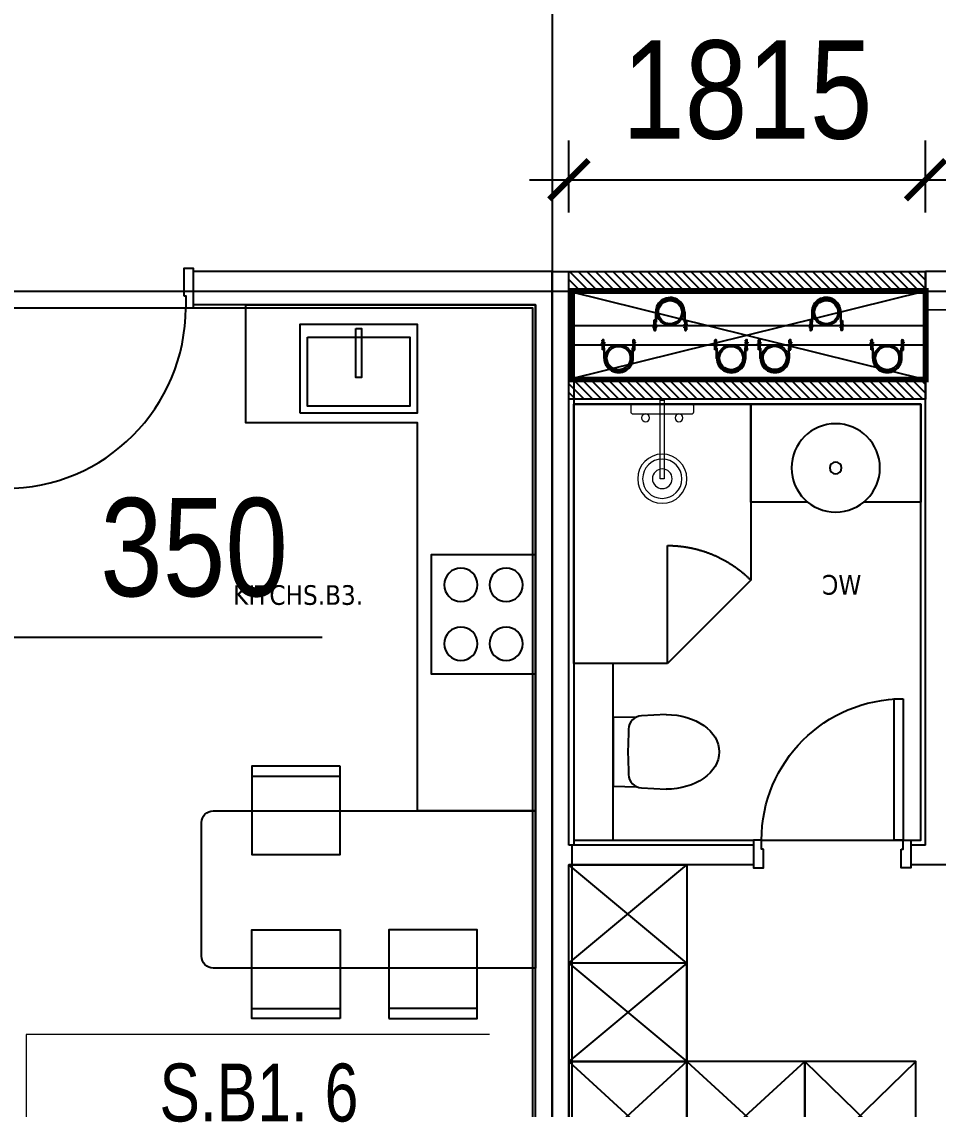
# Model space of a CAD drawing. Header units: millimetres. Extents: x -361699137 to 361252145, y -356478932 to 356523199.
# Drawn here: x -36623 to -31959, y 11407 to 16941 of the extents above; entities that cross this region are included whole.
import ezdxf
from ezdxf.enums import TextEntityAlignment as Align
from ezdxf.xclip import XClip

# ---------------------------------------------------------------- set-up
doc = ezdxf.new("R2010")
doc.units = ezdxf.units.MM
doc.header["$LTSCALE"] = 100
doc.header["$MEASUREMENT"] = 0
doc.header["$XCLIPFRAME"] = 0
doc.set_wipeout_variables(frame=1)
doc.linetypes.add('ACAD_ISO03W100', pattern=[30, 12, -18])
for name, color, linetype in [('1-CAPLANH', 4, 'Continuous'), ('1-Chu thich', 4, 'Continuous'), ('1VinaPVC-Text', 9, 'Continuous'), ('A-_FURN----_E-_N', 251, 'Continuous'), ('A-_SANIEQPT_E-_N', 251, 'Continuous'), ('A-ANNO-ROOM', 50, 'Continuous'), ('IDEA - dim', 251, 'Continuous'), ('KC', 5, 'Continuous'), ('KT-Net manh', 139, 'Continuous'), ('KT-Tuong', 1, 'Continuous'), ('NDT Cap nuoc', 4, 'Continuous')]:
    doc.layers.add(name, color=color, linetype=linetype)
for name, color, linetype, lineweight in [('A-NoiThat', 39, 'Continuous', 13), ('KT-Chuviet', 255, 'Continuous', 15), ('KT-Net thay', 7, 'Continuous', 15), ('KT-Net truc', 18, 'Continuous', 15)]:
    doc.layers.add(name, color=color, linetype=linetype, lineweight=lineweight)
doc.layers.add('dien tich thong thuy', color=3, linetype='Continuous', plot=False)
doc.styles.add('220126_HDN_HBA typical plan$0$211210_HDN_HBA_TYPICAL PLAN CORE OPT 1$0$HBA-Text', font='GOTHIC.TTF')
doc.styles.add('Arial Narrow', font='ARIALN.TTF')
doc.styles.add('font unicode ccu', font='arial.ttf')
doc.styles.add('ROMANS', font='ROMANS.SHX')
doc.styles.add('Tahoma', font='tahoma.ttf')
doc.dimstyles.new('ccu12-200', dxfattribs={"dimscale": 200, "dimtxt": 2.5, "dimasz": 1, "dimexe": 1, "dimexo": 2, "dimgap": 1, "dimtad": 1, "dimdec": 0, "dimdsep": 46, "dimtxsty": 'Arial Narrow', "dimblk": 'ARCHTICK', "dimcen": -1, "dimdle": 1, "dimclrd": 256, "dimclre": 256, "dimclrt": 3, "dimadec": 0, "dimazin": 2, "dimtfac": 0.1, "dimtdec": 0, "dimtmove": 0, "dimatfit": 1, "dimldrblk": 'ARCHTICK', "dimfxl": 1, "dimtvp": 0.8333333333333334, "dimtolj": 1, "dimtzin": 12, "dimarcsym": 0})

# ---------------------------------------------------------------- blocks, each defined once
blk = doc.blocks.new('*U204')
at = {"ltscale": 5}
blk.add_lwpolyline([(305, -530), (305, -1.13686837721616e-13), (-305, 0), (-305, -530)], close=True, dxfattribs=at)
for centre in [(-150, -150), (150, -150.0000000000001), (-150, -380), (150, -380)]:
    blk.add_circle(centre, 85, dxfattribs=at)
blk = doc.blocks.new('*U205')
at = {"ltscale": 5}
for points in [[(-300, -450), (300, -450), (300, 0), (-300, 0)], [(-15, -20), (15, -20), (15, -270), (-15, -270)], [(-261, -65), (261, -65), (261, -415), (-261, -415)]]:
    blk.add_lwpolyline(points, close=True, dxfattribs=at)
blk = doc.blocks.new('1pn')
at = {"layer": 'IDEA - dim'}
blk.add_line((9975.000000003725, 7930), (9975.000000003725, 8100), dxfattribs=at)
for points in [[(9924.99999999255, 7975.000000000058), (9934.99999999255, 7975.000000000058), (9934.99999999255, 7915.000000000058), (9974.99999999255, 7915.000000000058), (9974.99999999255, 8115.000000000058), (9924.99999999255, 8115.000000000058)], [(10240.00000000186, 7930), (11715, 7930), (11715, 5354.999999999942), (11115, 5354.999999999942), (11115, 7330), (10240.00000000186, 7329.999999999942)], [(10721.6291073747, 5581.983968055807), (10271.6291073747, 5581.983968055807), (10271.6291073747, 5131.983968055807), (10721.6291073747, 5131.983968055807)], [(10721.6291073747, 5581.983968055807), (10271.6291073747, 5581.983968055807), (10271.6291073747, 5531.983968055807), (10721.6291073747, 5531.983968055807)], [(10721.6291073747, 4298.634093876113), (10271.6291073747, 4298.634093876113), (10271.6291073747, 4748.634093876113), (10721.6291073747, 4748.634093876113)], [(10968.37083773874, 4298.634093876113), (11418.37083773874, 4298.634093876113), (11418.37083773874, 4748.634093876113), (10968.37083773874, 4748.634093876113)], [(10721.6291073747, 4298.634093876113), (10271.6291073747, 4298.634093876113), (10271.6291073747, 4348.634093876113), (10721.6291073747, 4348.634093876113)], [(10968.37083773874, 4298.634093876113), (11418.37083773874, 4298.634093876113), (11418.37083773874, 4348.634093876113), (10968.37083773874, 4348.634093876113)]]:
    blk.add_lwpolyline(points, close=True, dxfattribs=at)
blk.add_lwpolyline([(11715, 4554.999999999942), (10075.00000000373, 4555, -0.414213562373095), (10015.00000000373, 4615), (10015.00000000373, 5295, -0.414213562373095), (10075.00000000373, 5355), (11715, 5354.999999999942)], format="xyb", close=True, dxfattribs=at)
blk.add_arc((9014.99999999255, 7914.999999999651), 920, 270, 0, dxfattribs=at)
at = {"layer": 'KT-Tuong'}
for points in [[(11800, 3000), (11800, 8099.999999999993), (9975.000000003725, 8100.000000000058)], [(11715, 3000), (11715, 7930), (9975.000000005588, 7930)]]:
    blk.add_lwpolyline(points, dxfattribs=at)
at = {"layer": 'IDEA - dim'}
blk.add_blockref('*U205', (10815, 7829.999999999942), dxfattribs=at)
at = {"layer": 'IDEA - dim', "extrusion": (0, 0, -1), "zscale": -1, "rotation": 270}
blk.add_blockref('*U204', (-11185, 6354.999999999942), dxfattribs=at)
at = {"layer": '1VinaPVC-Text', "style": 'Tahoma'}
blk.add_text('KITCHS.B3.', height=100, dxfattribs=at).set_placement((10176.44439300708, 6403.25719513424))
blk = doc.blocks.new('ong thoat xi')
at = {"layer": '1-Chu thich', "color": 40, "linetype": 'ByBlock'}
for p, q in [((-75.38012683280976, 61.71243314491585), (-75.38012683356645, 65.30088436778169)), ((-65.74530692066764, 60.15858772792853), (-73.82631818420485, 60.15858772746287)), ((-65.78777581622126, 66.90270846546628), (-73.82628140639281, 66.90270846383646)), ((-65.83680565783288, 67.38554804772139), (-65.83680565730901, 59.50194067240228)), ((-65.47424172598403, 68.65452180604916), (-61.84860241872957, 68.65452180698048)), ((-65.47424172679892, 66.11657429032493), (-61.90376675099832, 66.11657429125624)), ((-65.47424172534375, 60.77091442968231), (-61.90376675169683, 60.77091443061362)), ((-65.47424172563478, 58.23296691395808), (-61.84860241774003, 58.23296691500582)), ((-60.67026964394608, 70.09262039628811), (-61.48603848775383, 70.09262039628811)), ((-60.67026964394608, 70.09262039628811), (-61.48603848775383, 70.09262039628811)), ((-61.48603848775383, 70.09262039628811), (-61.48603848711354, 56.79486832523253)), ((-60.67026964260732, 56.79486832569818), (-61.48603848711354, 56.79486832523253)), ((-60.67026964394608, 70.09262039628811), (-60.67026964260732, 56.79486832569818)), ((-54.93791736802086, 70.09262039489111), (-54.12214852363104, 70.09262039407622)), ((-54.93791736802086, 70.09262039489111), (-54.93791736679849, 56.79486832371913)), ((-54.93791736802086, 70.09262039489111), (-54.12214852363104, 70.09262039407622)), ((-54.93791736679849, 56.79486832371913), (-54.12214852229226, 56.79486832313705)), ((-54.12214852363104, 70.09262039407622), (-54.12214852229226, 56.79486832313705)), ((-50.13394528458593, 68.65452180535067), (-53.75958459306275, 68.65452180523425)), ((-50.13394528423669, 58.232966913376), (-53.75958459178218, 58.23296691302676)), ((-50.13394528452773, 66.11657428939361), (-53.70442025974624, 66.11657428939361)), ((-50.13394528400386, 60.77091442898382), (-53.70442025887314, 60.77091442805249)), ((-49.77138135395943, 67.38554804725571), (-49.7713813536684, 59.50194067088886)), ((-32.65563905594172, 66.87869586132001), (-49.77138135436689, 66.87869586690795)), ((-29.11534677405143, 60.00879285379778), (-49.77138135419228, 60.00879285181873)), ((1.717475750250741, 60.0087928546127), (-41.21941808814881, 60.00879285309929)), ((-41.2194180888473, 57.94782194821164), (-41.21941808908014, 60.00879285333212)), ((-41.2194180888473, 57.94782194821164), (-41.21941808908014, 60.00879285333212)), ((-41.2194180888473, 57.94782194902655), (-41.21941808908014, 60.00879285333212)), ((1.717475749552249, 57.94782195100561), (-41.2194180888473, 57.94782194821164)), ((-32.65563905570889, 60.00879284727853), (-32.65563905594172, 66.87869586132001)), ((-75.38012683350826, -61.91815018712077), (-75.38012683286797, -65.50660140905529)), ((-65.74530691356631, -60.36430476850364), (-73.82631818496156, -60.36430476931854)), ((-65.78777580836322, -67.10842550569214), (-73.82628140581073, -67.10842550569214)), ((-65.8368056496256, -67.59126508864574), (-65.8368056496256, -59.70765771332662)), ((-65.47424171830062, -58.43868395511527), (-61.84860241104615, -58.43868395488243)), ((-65.47424171917375, -60.976631470141), (-61.90376674348954, -60.97663146990817)), ((-65.47424171771853, -66.32229133090004), (-61.90376674267463, -66.3222913305508)), ((-65.47424171795136, -68.86023884720636), (-61.84860241011484, -68.8602388468571)), ((-60.67026963614626, -57.00058536557481), (-61.4860384806525, -57.00058536487631)), ((-61.48603847948834, -70.29833743674679), (-61.4860384806525, -57.00058536487631)), ((-60.6702696349239, -70.29833743651398), (-61.48603847948834, -70.29833743674679)), ((-60.6702696349239, -70.29833743651398), (-61.48603847948834, -70.29833743674679)), ((-60.6702696349239, -70.29833743651398), (-60.67026963614626, -57.00058536557481)), ((-54.9379173591733, -70.29833743837662), (-54.93791736033746, -57.00058536720462)), ((-54.93791736033746, -57.00058536720462), (-54.12214851600584, -57.00058536685538)), ((-54.9379173591733, -70.29833743837662), (-54.12214851466706, -70.29833743802736)), ((-54.9379173591733, -70.29833743837662), (-54.12214851466706, -70.29833743802736)), ((-54.12214851466706, -70.29833743802736), (-54.12214851600584, -57.00058536685538)), ((-50.1339452767861, -58.43868395651225), (-53.75958458462264, -58.43868395674508)), ((-50.13394527568016, -68.86023884848692), (-53.7595845842734, -68.86023884871975)), ((-50.13394527626225, -60.97663147223648), (-53.70442025212105, -60.97663147223648)), ((-50.13394527632044, -66.32229133218061), (-53.70442025124794, -66.32229133334475)), ((-49.77138134575215, -67.59126509027557), (-49.77138134627604, -59.70765771460719)), ((-30.91456355975243, -60.21450989425648), (-49.77138134581037, -60.21450989565346)), ((-34.45485584205016, -67.08441291505005), (-49.77138134563574, -67.08441290992776)), ((1.717475756304338, -58.15353898785543), (-41.21941808151314, -58.15353899006732)), ((-41.21941808151314, -58.15353899006732), (-41.21941808069823, -60.2145098951878)), ((-41.21941808151314, -58.15353899088222), (-41.21941808069823, -60.2145098951878)), ((1.717475756944622, -60.21450989204459), (-41.21941808069823, -60.2145098951878)), ((-34.45485584222479, -60.21450990100857), (-34.45485584205016, -67.08441291505005))]:
    blk.add_line(p, q, dxfattribs=at)
for centre, major_axis, ratio, start_param, end_param in [((-73.7847118762438, 65.30782007810194), (1.128139395118837, 1.128139395118833), 0.999999999981247, 0.8114564950257566, 2.36054173982049), ((-73.82628141500754, 61.71243314514867), (1.098734631828849, 1.098734631828845), 0.9999999999706548, 2.356194490402434, 3.926990816608578), ((-63.43481961626094, 67.38554804818703), (1.698460618368481, -1.698460618368488), 0.9999999999880228, 3.370391498457508, 4.483590135757281), ((-55.80344074894674, 63.44374436128418), (7.094660364457459, -7.094660364457486), 0.9999999999999998, 3.657340742990352, 4.196640890984128), ((-63.43481961567886, 59.50194067310075), (1.698460618368481, -1.698460618368488), 0.9999999999880228, 3.370391498457508, 4.483590135757281), ((-63.88802452944218, 67.38554804772139), (1.698460618352194, -1.698460618352201), 0.9999999999880228, 0.2287988448677159, 1.341997482167488), ((-63.88802452938398, 67.38554804900195), (1.698460618368481, -1.698460618368488), 0.9999999999880228, 0.2287988448677159, 1.341997482167488), ((-71.51940339541761, 63.44374436023645), (7.094660364541318, -7.094660364541345), 0.9999999999939811, 0.5157480894039148, 1.055048237384961), ((-71.51940339541761, 63.44374436023645), (7.094660364541318, -7.094660364541345), 0.9999999999939811, 0.5157480894039148, 1.055048237384961), ((-63.88802452897654, 59.50194067275152), (1.698460618368481, -1.698460618368488), 0.9999999999880228, 0.2287988448677159, 1.341997482167488), ((-63.88802452897654, 59.50194067275152), (1.698460618368481, -1.698460618368488), 0.9999999999880228, 0.2287988448677159, 1.341997482167488), ((-51.72016248240834, 67.38554804679006), (1.698460618302127, 1.698460618302121), 0.9999999999834358, 1.799595171691055, 2.912793808962478), ((-51.72016248182626, 67.38554804748854), (1.698460618368481, -1.698460618368488), 0.9999999999880228, 3.370391498457508, 4.483590135757281), ((-44.08878361462848, 63.4437443598872), (7.094660364416927, 7.094660364416901), 0.9999999999939808, 2.08654441620483, 2.625844564185877), ((-44.08878361462848, 63.4437443598872), (7.094660364416927, 7.094660364416901), 0.9999999999939808, 2.08654441620483, 2.625844564185877), ((-51.72016248124418, 59.50194067077246), (1.698460618302127, 1.698460618302121), 0.9999999999834358, 1.799595171691055, 2.912793808962478), ((-51.72016248124418, 59.50194067077246), (1.698460618302127, 1.698460618302121), 0.9999999999834358, 1.799595171691055, 2.912793808962478), ((-52.17336739588063, 67.38554804620799), (1.698460618368481, -1.698460618368488), 0.9999999999880228, 0.2287988448677159, 1.341997482167488), ((-59.80474626185605, 63.44374435942154), (7.094660364541345, 7.094660364541318), 0.9999999999939808, -1.055048237384963, -0.5157480894039148), ((-52.17336739529855, 59.50194067123812), (1.698460618317141, 1.698460618317135), 0.9999999999834357, -1.341997481892333, -0.2287988446337132), ((-6.984919e-10, -0.1028585183667019), (34.07629290540685, -34.07629290540699), 0.9999999999996163, 0.7853981633976402, 7.068583470577226), ((0.3434951510280371, -0.1028585180174559), (42.50535631470555, -42.50535631470572), 0.9999999999987998, 5.497787143388879, 8.639379796978673), ((0.3434951510280371, -0.1028585180174559), (41.04802981248233, -41.0480298124825), 0.9999999999998442, 5.497787143388998, 8.639379796978794), ((-73.78471187618561, -65.51353711914271), (1.128139395128906, 1.1281393951289), 0.9999999999608769, 2.351847240170423, 3.900932485497246), ((-73.82628141593888, -61.91815018700434), (1.09873463182571, 1.098734631825706), 0.9999999999763682, 0.7853981630159299, 2.35619449040529), ((-63.43481960770441, -59.70765771297738), (1.698460618352194, -1.698460618352201), 0.9999999999880228, 3.370391498457508, 4.483590135757281), ((-55.80344074190361, -63.64946139999665), (7.094660364401588, 7.094660364401562), 0.9999999999939808, 2.086544416204056, 2.625844564186651), ((-63.43481960805366, -67.59126508876216), (1.698460618302127, 1.698460618302121), 0.9999999999834358, 1.799595171691055, 2.912793808962478), ((-63.88802452175879, -59.70765771332662), (1.698460618352193, -1.698460618352199), 0.9999999999880232, 0.2287988448677158, 1.341997482167488), ((-63.88802452175879, -59.70765771332662), (1.698460618352193, -1.698460618352199), 0.9999999999880232, 0.2287988448677158, 1.341997482167488), ((-71.51940338715212, -63.64946140092798), (7.094660364401557, -7.094660364401586), 0.9999999999939808, 0.5157480894031421, 1.055048237385733), ((-71.51940338715212, -63.64946140092798), (7.094660364401557, -7.094660364401586), 0.9999999999939808, 0.5157480894031421, 1.055048237385733), ((-63.8880245211767, -67.59126508911139), (1.698460618368481, -1.698460618368488), 0.9999999999880228, 0.2287988448677159, 1.341997482167488), ((-63.8880245211767, -67.59126508911139), (1.698460618368481, -1.698460618368488), 0.9999999999880228, 0.2287988448677159, 1.341997482167488), ((-51.72016247350256, -59.70765771460719), (1.698460618368481, -1.698460618368488), 0.9999999999880228, 3.370391498457508, 4.483590135757281), ((-51.72016247350256, -59.70765771460719), (1.698460618368481, -1.698460618368488), 0.9999999999880228, 3.370391498457508, 4.483590135757281), ((-44.08878360758536, -63.64946140220854), (7.094660364416927, 7.094660364416901), 0.9999999999939808, 2.08654441620483, 2.625844564185877), ((-44.08878360758536, -63.64946140220854), (7.094660364416927, 7.094660364416901), 0.9999999999939808, 2.08654441620483, 2.625844564185877), ((-51.72016247297871, -67.59126509097405), (1.698460618333429, 1.698460618333422), 0.9999999999834358, 1.799595171697458, 2.912793808956078), ((-51.72016247297871, -67.59126509097405), (1.698460618333429, 1.698460618333422), 0.9999999999834358, 1.799595171697458, 2.912793808956078), ((-52.17336738767335, -59.70765771437436), (1.698460618352194, -1.698460618352201), 0.9999999999880228, 0.2287988448677159, 1.341997482167488), ((-59.80474625423084, -63.64946140313986), (7.094660364597215, -7.094660364597241), 1, 0.5157480894013327, 1.055048237393564), ((-52.17336738767335, -67.59126509027557), (1.69846061833718, -1.698460618337187), 0.9999999999880228, 0.2287988448613146, 1.341997482173889)]:
    blk.add_ellipse(centre, major_axis=major_axis, ratio=ratio, start_param=start_param, end_param=end_param, dxfattribs=at)
at = {"layer": '1-Chu thich', "color": 40, "lineweight": -3}
blk.add_ellipse((0, 0), major_axis=(38.86204005918639, -38.86204005918654), ratio=0.9999999999984992, start_param=0.7853981633981985, end_param=7.068583470577785, dxfattribs=at)
blk = doc.blocks.new('1800x450')
at = {"layer": '1-CAPLANH', "const_width": 30}
blk.add_lwpolyline([(0, -450.0000000000146), (1800.000000000029, -450.0000000000146), (1800.000000000029, 0), (0, 0)], close=True, dxfattribs=at)
at = {"layer": '1-CAPLANH'}
blk.add_lwpolyline([(2.91038304567337e-11, -275), (1800, -275.0000000000146), (1800, -174.9999999999854), (2.91038304567337e-11, -174.9999999999854)], close=True, dxfattribs=at)
at = {"layer": 'NDT Cap nuoc', "extrusion": (0.006362557600417589, -0.0130975367762719, -0.9998939805755287), "xscale": 1.231671554252203, "yscale": 1.231671554252203, "zscale": -1.231671554252201, "rotation": 90.26587940456272}
for p in [(-505.6444920994035, -107.2005332556036, 5.92663018384016), (-1300.185242348733, -107.2835156875853, 10.98399378232099)]:
    blk.add_blockref('ong thoat xi', p, dxfattribs=at)
at = {"layer": 'NDT Cap nuoc', "extrusion": (0.006362557600417586, -0.0130975367762719, -0.9998939805755287), "xscale": 1.231671554252202, "yscale": 1.231671554252202, "zscale": -1.231671554252201, "rotation": 270.3472450279417}
for p in [(-194.6873081078326, -340.7101154711203, 6.68693570214344), (-767.2964766296254, -340.4054698147427, 8.881611896959637), (-989.2280583572926, -340.7930979031457, 11.74429930062533), (-1561.837226879086, -340.4884522467098, 13.93897549544247)]:
    blk.add_blockref('ong thoat xi', p, dxfattribs=at)
blk = doc.blocks.new('220126_HDN_HBA typical plan$0$210902_YS plan 330pm ver13$0$TOTO-WC-CW822J')
at = {"color": 0}
blk.add_lwpolyline([(-177.2072506700642, -119.1915361834399), (-175, 0), (175, 0), (177.2072506700642, -119.1915361836145)], dxfattribs=at)
blk.add_lwpolyline([(-190, -270), (-183.3947591906181, -144.5004246227618, -0.3908696114996718), (-115.4352058441145, -78.20653349565691), (-27.76706723973621, -75.77130742336158, -0.01388621073825284), (27.76706724101678, -75.77130742336158), (115.4352058439981, -78.20653349565691, -0.3908696114996718), (183.3947591905016, -144.5004246227618), (190, -270)], format="xyb", dxfattribs=at)
blk.add_ellipse((0, -270), major_axis=(0, -270), ratio=0.7037037037037037, start_param=4.71238898038469, end_param=7.853981633974483, dxfattribs=at)
blk = doc.blocks.new('d800')
blk.add_line((760, 70), (40, 70))
for points in [[(40, 790), (40, 70), (85, 70), (85, 790)], [(50, 25), (40, 25), (40, 70), (0, 70), (0, -70), (50, -70)], [(750, 25), (760, 25), (760, 70), (800, 70), (800, -70), (750, -70)]]:
    blk.add_lwpolyline(points, close=True)
blk.add_arc((40, 70), 720, 0, 90)
blk = doc.blocks.new('A$C2A980E36')
at = {"ltscale": 0.5}
blk.add_lwpolyline([(-10, 0), (10, 0), (10, 400), (-10, 400)], close=True, dxfattribs=at)
blk.add_lwpolyline([(160, 60), (160, 30, -0.4142135623730916), (150, 20), (-150, 20, -0.4142135623730987), (-160, 30), (-160, 60.00000000000728, -0.414213562373095), (-150, 70.00000000000728), (150, 70, -0.4142135623730915)], format="xyb", close=True, dxfattribs=at)
for centre, radius in [((0, 400), 125), ((0, 400), 100), ((0, 400), 50), ((-85, 90.00000000000728), 20), ((85, 90), 20)]:
    blk.add_circle(centre, radius, dxfattribs=at)
blk = doc.blocks.new('2pn')
at = {"layer": 'A-_FURN----_E-_N'}
h = blk.add_hatch(dxfattribs=at)
h.set_pattern_fill('ANSI31', color=256, scale=250)
h.set_pattern_definition([(45, (-11690215.40385989, -434667.9639210547), (-22.09708691207961, 22.09708691207961), [])])
h.paths.add_polyline_path([(8614.994292274117, 8099.999999294465), (6799.99429227598, 8099.999999294523), (6799.99429227598, 7999.999999294523), (8614.99429227598, 7999.999999294523)])
h.paths.add_polyline_path([(8614.994292274117, 7549.999999294523), (6799.99429227598, 7549.999999294581), (6799.99429227598, 7449.999999294581), (8614.99429227598, 7449.999999294581)])
blk.add_lwpolyline([(8700, 3000), (8700, 8099.999999294552), (8614.994292274117, 8099.999999294581)])
blk.add_line((6699.99429227598, 8099.999999294465), (6799.99429227598, 8099.999999294523), dxfattribs=at)
for points in [[(8614.994292274117, 8099.999999294465), (6799.99429227598, 8099.999999294523), (6799.99429227598, 7999.999999294523), (8614.99429227598, 7999.999999294523)], [(8614.994292274117, 7549.999999294523), (6799.99429227598, 7549.999999294581), (6799.99429227598, 7449.999999294581), (8614.99429227598, 7449.999999294581)]]:
    blk.add_lwpolyline(points, close=True, dxfattribs=at)
at = {"layer": 'A-_FURN----_E-_N', "linetype": 'Continuous'}
for points in [[(8614.994292274117, 4579.999999294581), (8614.994292274117, 5079.99999929464), (8014.994292274117, 5079.99999929464), (8014.994292274117, 4579.999999294581), (8614.994292274117, 4579.999999294581)], [(8614.994292274117, 4579.999999294581), (8614.994292274117, 4079.999999294523), (8014.994292274117, 4079.999999294523), (8014.994292274117, 4579.999999294581), (8614.994292274117, 4579.999999294581)], [(7414.994292274117, 4079.999999294465), (7414.994292274117, 3529.999999300926), (6849.994292274117, 3529.999999300926), (6849.994292274117, 4079.999999294465), (7414.994292274117, 4079.999999294465)], [(8014.994292274117, 4079.999999294523), (8014.994292274117, 3529.999999300984), (7414.994292274117, 3529.999999300984), (7414.994292274117, 4079.999999294523), (8014.994292274117, 4079.999999294523)], [(8614.994292274117, 4079.999999294523), (8614.994292274117, 3529.999999300984), (8014.994292274117, 3529.999999300984), (8014.994292274117, 4079.999999294523), (8614.994292274117, 4079.999999294523)]]:
    blk.add_lwpolyline(points, close=True, dxfattribs=at)
at = {"layer": 'IDEA - dim'}
blk.add_line((7689.994292274117, 6529.264068007062), (8114.258360985667, 6104.999999296444), dxfattribs=at)
for points in [[(6874.99429227598, 5204.999999294465), (6824.99429227598, 5204.999999294465), (6824.99429227598, 7424.999999294581), (8589.994292274117, 7424.999999294581), (8589.994292274117, 5204.999999294465), (7674.99429227598, 5204.999999294465)], [(7398.91564851068, 6924.999999294581), (7689.994292272255, 6924.999999294581), (7689.994292272255, 7424.999999294581), (6824.99429227598, 7424.999999294581), (6824.99429227598, 6924.999999294581), (7116.072936037555, 6924.999999294581)], [(8114.258360983804, 6104.999999294523), (8589.994292274117, 6104.999999294523), (8589.994292274117, 7424.999999294581), (7689.994292272255, 7424.999999294581), (7689.994292272255, 6529.264068006305)]]:
    blk.add_lwpolyline(points, dxfattribs=at)
for points in [[(8589.994292274117, 6104.999999294523), (8589.994292274117, 5204.999999294465), (8389.994292274117, 5204.999999294465), (8389.994292274117, 6104.999999294523)], [(8014.994292274117, 4079.999999294523), (8614.99429227598, 4079.999999294523), (8614.99429227598, 5079.999999294581), (8014.994292274117, 5079.999999294581)]]:
    blk.add_lwpolyline(points, close=True, dxfattribs=at)
for radius in [225, 30]:
    blk.add_circle((7257.494292274117, 7099.999999294581), radius, dxfattribs=at)
at = {"layer": 'KT-Net manh', "linetype": 'ACAD_ISO03W100', "ltscale": 4}
for p, q in [((8114.258360985667, 6104.999999296444), (8114.258360985667, 6704.999999295978)), ((8614.994292274117, 4579.999999294581), (8014.994292274117, 5079.99999929464)), ((8014.994292274117, 4579.999999294581), (8614.994292274117, 5079.99999929464)), ((8614.994292274117, 4579.999999294581), (8014.994292274117, 4079.999999294523)), ((8014.994292274117, 4579.999999294581), (8614.994292274117, 4079.999999294523)), ((7414.994292274117, 4079.999999294465), (6849.994292274117, 3529.999999300926)), ((6849.994292274117, 4079.999999294465), (7414.994292274117, 3529.999999300926)), ((8014.994292274117, 4079.999999294523), (7414.994292274117, 3529.999999300984)), ((7414.994292274117, 4079.999999294523), (8014.994292274117, 3529.999999300984)), ((8614.994292274117, 4079.999999294523), (8014.994292274117, 3529.999999300984)), ((8014.994292274117, 4079.999999294523), (8614.994292274117, 3529.999999300984))]:
    blk.add_line(p, q, dxfattribs=at)
blk.add_arc((8114.258360987529, 6104.999999294523), 600.0000000014801, 90, 134.9999999625998, dxfattribs=at)
at = {"layer": 'KT-Tuong'}
for p, q in [((2999.994292274117, 8099.999999294523), (6799.994292277843, 8099.999999294523)), ((6799.994292277843, 5179.999999294465), (6799.994292277843, 8099.999999294523)), ((8614.994292274117, 5179.999999294465), (8614.994292274117, 8099.999999294581)), ((6874.99429227598, 5204.999999294465), (6874.99429227598, 5079.999999294581)), ((7674.99429227598, 5204.999999294465), (7674.99429227598, 5079.999999294581)), ((6799.994292277843, 5179.999999294465), (6874.99429227598, 5179.999999294465)), ((7674.994292274117, 5179.999999294465), (8614.994292274117, 5179.999999294465)), ((5849.994292274117, 5079.999999294523), (6874.99429227598, 5079.999999294581)), ((7674.994292274117, 5079.999999294581), (8614.99429227598, 5079.999999294581)), ((8614.994292274117, 3000), (8614.99429227598, 5079.999999294581))]:
    blk.add_line(p, q, dxfattribs=at)
at = {"layer": '1-CAPLANH'}
blk.add_blockref('1800x450', (6799.99429227598, 7999.999999294523), dxfattribs=at)
at = {"layer": 'A-_FURN----_E-_N', "linetype": 'Continuous'}
blk.add_blockref('d800', (6874.99429227598, 5134.999999294465), dxfattribs=at)
at = {"layer": 'A-_SANIEQPT_E-_N', "rotation": 270}
blk.add_blockref('220126_HDN_HBA typical plan$0$210902_YS plan 330pm ver13$0$TOTO-WC-CW822J', (8389.994292274117, 5654.999999294465), dxfattribs=at)
at = {"layer": 'A-NoiThat', "rotation": 179.9999999999999}
blk.add_blockref('A$C2A980E36', (8139.994292274117, 7444.999999294581), dxfattribs=at)
at = {"layer": '1VinaPVC-Text', "style": 'Tahoma'}
blk.add_text('WC', height=100, dxfattribs=at).set_placement((7127.117032900455, 6455.003449111013))
blk = doc.blocks.new('TAG CAO DO SAN')
blk.add_wipeout([(1526701.778855525, -266095.22987594287), (1527644.6359120198, -266095.22987594287), (1527644.6359120198, -266330.944140067), (1526701.778855525, -266330.944140067)]).dxf.layer = 'KT-Net thay'
at = {"layer": 'KT-Net thay', "flags": 128}
blk.add_lwpolyline([(1526701.778855525, -266095.2298759429), (1526701.778855525, -266330.9441400666), (1527644.63591202, -266330.9441400666), (1527644.63591202, -266095.2298759429)], close=True, dxfattribs=at)
blk.add_lwpolyline([(1526701.778855525, -266330.9441400666), (1527644.63591202, -266330.9441400666)], dxfattribs=at)
at = {"layer": 'KT-Chuviet', "color": 31, "style": 'font unicode ccu', "width": 0.75}
blk.add_attdef('TÊNPHÒNG', text='', height=117.85713, dxfattribs=at).set_placement((1527175.308820772, -266213.4467624734), align=Align.MIDDLE_CENTER)
blk = doc.blocks.new('A$C1AAC5519')
at = {"layer": 'A-ANNO-ROOM', "insert": (772.955269176513, 1216.574747113511), "char_height": 600, "attachment_point": 2, "rotation": 50.44882673977027, "style": '220126_HDN_HBA typical plan$0$211210_HDN_HBA_TYPICAL PLAN CORE OPT 1$0$HBA-Text'}
blk.add_mtext_dynamic_manual_height_columns('S.B1.', width=722857412.8743668, gutter_width=9765.624999999996, heights=[0], dxfattribs=at)
blk = doc.blocks.new('A$C418F5BC8')
at = {"layer": 'A-ANNO-ROOM', "insert": (648.1133449638728, 1090.790118377889), "char_height": 600, "attachment_point": 2, "rotation": 50.44882673977027, "style": '220126_HDN_HBA typical plan$0$211210_HDN_HBA_TYPICAL PLAN CORE OPT 1$0$HBA-Text'}
blk.add_mtext_dynamic_manual_height_columns('SL-S', width=722857412.8743668, gutter_width=9765.624999999996, heights=[0], dxfattribs=at)
blk = doc.blocks.new('A$C2A6C5140')
at = {"layer": 'A-ANNO-ROOM', "insert": (731.4497625969816, 1190.0169191678, 0.0003277973379295924), "char_height": 600, "attachment_point": 2, "rotation": 50.44882673977027, "style": '220126_HDN_HBA typical plan$0$211210_HDN_HBA_TYPICAL PLAN CORE OPT 1$0$HBA-Text'}
blk.add_mtext_dynamic_manual_height_columns('2-BR', width=722857412.8743668, gutter_width=9765.624999999996, heights=[0], dxfattribs=at)
blk = doc.blocks.new('A$C5388591E')
at = {"layer": 'A-ANNO-ROOM', "insert": (894.3001998505497, 842.1987865094561, 0.0004622000541105721), "char_height": 600, "attachment_point": 2, "rotation": 1.4064704596368105, "style": '220126_HDN_HBA typical plan$0$211210_HDN_HBA_TYPICAL PLAN CORE OPT 1$0$HBA-Text'}
blk.add_mtext_dynamic_manual_height_columns('3-BR', width=722857412.8743668, gutter_width=9765.624999999996, heights=[0], dxfattribs=at)
blk = doc.blocks.new('A$C21AF0CCA')
at = {"layer": 'A-ANNO-ROOM', "insert": (1197.56892258345, 814.6835720778872), "char_height": 600, "attachment_point": 2, "rotation": 0.10542954816276216, "style": '220126_HDN_HBA typical plan$0$211210_HDN_HBA_TYPICAL PLAN CORE OPT 1$0$HBA-Text'}
blk.add_mtext_dynamic_manual_height_columns('S.B1P.', width=722857412.8743668, gutter_width=9765.624999999996, heights=[0], dxfattribs=at)
blk = doc.blocks.new('_ARCHTICK')
at = {"color": 0, "linetype": 'ByBlock', "const_width": 0.15}
blk.add_lwpolyline([(-0.5, -0.5), (0.5, 0.5)], dxfattribs=at)
blk = doc.blocks.new('*D448')
at = {"layer": 'Defpoints', "color": 0, "transparency": 16777216}
for p in [(105054.3948783122, -25308.59405840514), (105404.394878512, -25308.59405840514), (105404.394878512, -25825.63448461098)]:
    blk.add_point(p, dxfattribs=at)
at = {"layer": 'KC', "lineweight": -2, "transparency": 16777216}
for p, q in [((105054.3948783122, -25708.59405840514), (105054.3948783122, -26025.63448461098)), ((105404.394878512, -25708.59405840514), (105404.394878512, -26025.63448461098)), ((105054.3948783122, -25825.63448461098), (104854.3948783122, -25825.63448461098)), ((105054.3948783122, -25825.63448461098), (105404.394878512, -25825.63448461098)), ((105404.394878512, -25825.63448461098), (107108.8969248967, -25825.63448461098))]:
    blk.add_line(p, q, dxfattribs=at)
at = {"layer": 'KC', "lineweight": -2, "transparency": 16777216, "xscale": 200, "yscale": 200, "zscale": 200}
blk.add_blockref('_ARCHTICK', (105054.3948783122, -25825.63448461098), dxfattribs=at)
at = {"layer": 'KC', "lineweight": -2, "transparency": 16777216, "xscale": 200, "yscale": 200, "zscale": 200, "rotation": 180}
blk.add_blockref('_ARCHTICK', (105404.394878512, -25825.63448461098), dxfattribs=at)
at = {"layer": 'KC', "color": 3, "transparency": 16777216, "insert": (106456.6459017044, -25370.34799075013), "char_height": 500, "attachment_point": 5, "style": 'Arial Narrow'}
blk.add_mtext('\\A1;350', dxfattribs=at)
blk = doc.blocks.new('*D449')
at = {"layer": 'Defpoints', "color": 0, "transparency": 16777216}
for p in [(110179.4005895618, -23497.25656798062), (108364.4005309965, -24064.11707172829), (110179.4005895618, -24064.11707173581)]:
    blk.add_point(p, dxfattribs=at)
at = {"layer": 'KC', "lineweight": -2, "transparency": 16777216}
for p, q in [((108364.4005309965, -23664.11707172829), (108364.4005309965, -23297.25656798062)), ((110179.4005895618, -23664.11707173581), (110179.4005895618, -23297.25656798062)), ((108164.4005309965, -23497.25656798062), (110379.4005895618, -23497.25656798062))]:
    blk.add_line(p, q, dxfattribs=at)
at = {"layer": 'KC', "lineweight": -2, "transparency": 16777216, "xscale": 200, "yscale": 200, "zscale": 200, "rotation": 180}
blk.add_blockref('_ARCHTICK', (108364.4005309965, -23497.25656798062), dxfattribs=at)
at = {"layer": 'KC', "lineweight": -2, "transparency": 16777216, "xscale": 200, "yscale": 200, "zscale": 200}
blk.add_blockref('_ARCHTICK', (110179.4005895618, -23497.25656798062), dxfattribs=at)
at = {"layer": 'KC', "color": 3, "transparency": 16777216, "insert": (109271.9005602791, -23041.97007411977), "char_height": 500, "attachment_point": 5, "style": 'Arial Narrow'}
blk.add_mtext('\\A1;1815', dxfattribs=at)
blk = doc.blocks.new('A$C0e39c971')
at = {"layer": 'KC', "ltscale": 2000}
for p, q in [((17883.17346037715, -27558.70956803046), (17883.17346037715, -65509.737436725)), ((2380.032819823595, -45480.20085322566), (61925.00747130672, -45480.2007855479))]:
    blk.add_line(p, q, dxfattribs=at)
at = {"layer": 'KC'}
for p, q in [((17968.23578374297, -45480.38154042856), (19783.2358423064, -45930.3815404285)), ((19783.23584230826, -45480.3815198994), (17968.23584231013, -45930.38154039469))]:
    blk.add_line(p, q, dxfattribs=at)
at = {"layer": 'KC', "elevation": 1.034975806175202e-10}
blk.add_lwpolyline([(17968.23584230826, -45480.38154042856), (19783.23584230826, -45480.3815198994), (19783.2358423064, -45930.3815404285), (17968.23584231013, -45930.38154039469), (17968.23578374297, -45480.38154042856)], dxfattribs=at)
at = {"layer": 'KC'}
for p1, p2, distance, picture, middle in [((17968.23578374297, -45480.38154042856), (19783.23584230826, -45480.38154043608), 566.8605037551897, '*D449', (18875.73581302562, -44458.23454282004)), ((14658.23013105872, -46724.8585271054), (15008.23013125849, -46724.8585271054), -517.0404262058437, '*D448', (16060.48115445086, -46786.61245945039))]:
    dim = blk.add_aligned_dim(p1=p1, p2=p2, distance=distance, dimstyle='ccu12-200', override={"dimzin": 0}, dxfattribs=at)
    dim.commit()
    dim.dimension.update_dxf_attribs({"geometry": picture, "text_midpoint": middle, "insert": (-90396.16474725353, -21416.26446870026)})

msp = doc.modelspace()

# ---------------------------------------------------------------- linework, layer by layer
at = {"layer": 'dien tich thong thuy'}
for points, elevation in [([(-39498.04879808333, 13650.41426808773), (-39498.04879808333, 15475.41426810557), (-37248.04880175536, 15475.41426800443), (-37248.04880175926, 15485.41426800562), (-36733.04879809264, 15485.41426808773), (-35763.04879807937, 15485.41426808773), (-34023.04879808519, 15485.41426808773), (-34023.04879808519, 10585.59450904372), (-34188.04879808519, 10585.59450904372), (-34188.04879808507, 7785.414268087905), (-36783.04879808659, 7785.414268087727), (-36913.04879808705, 7785.414268087785), (-39508.98192187666, 7785.414268087901), (-39508.04647442792, 10585.41426808773), (-39623.04879808519, 10585.41426808773), (-39623.04879808519, 13650.41426808773)], 1.553327170788797e-10), ([(-25488.04879808507, 7785.414268087912), (-25488.04879808519, 10585.61090353536), (-25323.04879808519, 10585.43066257876), (-25323.04879808519, 14770.41426738225), (-26938.04879808519, 14770.41426738225), (-26938.04879808519, 15485.41426738225), (-27088.04309035931, 15485.41426738225), (-28208.04309035931, 15485.41426738231), (-30073.04309035931, 15485.41426738231), (-30073.04309035931, 15475.41426738232), (-32023.04309036303, 15472.91426738224), (-32023.04309036303, 15117.91426738227), (-33813.04309036117, 15120.41426738228), (-33813.04309036117, 12750.41426738219), (-33823.04309036117, 12750.41426738219), (-33823.04309035931, 10585.59450904372), (-33658.1113901363, 10585.59450904372), (-33658.0434542736, 7785.414268087727)], -7.594808240499368e-05)]:
    msp.add_lwpolyline(points, close=True, dxfattribs=dict(at, elevation=elevation))

# ---------------------------------------------------------------- block references
at = {"layer": 'A-_FURN----_E-_N'}
msp.add_blockref('1pn', (-45723.04987985871, 7570.414579226068), dxfattribs=at)
at = {"layer": 'A-ANNO-ROOM'}
for p in [(-259643.7130096142, 30107.50136767479, 5.460850030168077e-05), (-265285.2820729736, 28918.92663560377, 5.460850030168077e-05), (-245554.3968650475, 25356.81105555443, 5.460850030168077e-05), (-227992.1817903481, 24030.19494673412, 5.460832008522107e-05), (-256709.4713859697, 21832.8932062781, 5.460850030168077e-05), (-262170.0583902029, 20336.74231012515, 5.460850030168077e-05), (-227339.9751671815, 20267.82827189344, 5.460850030168077e-05), (-224467.8250259957, 15310.13736246047, 5.460832008522128e-05)]:
    msp.add_blockref('A$C21AF0CCA', p, dxfattribs=at)
at = {"layer": 'dien tich thong thuy'}
for name, p, rotation in [('A$C2A6C5140', (-231902.1761341663, 41866.69510118499, 3.214423980650787e-05), 310.9576437198666), ('A$C2A6C5140', (-223136.0769012624, 38294.90614465419, 1.895367564819208e-05), 310.9576437198666), ('A$C2A6C5140', (-179022.2876665308, 13510.42375649511, 0.000178988243818107), 310.9576437198666), ('A$C2A6C5140', (-176749.4277460563, 2773.706094754736, 0.000178988243818107), 310.9576437198666), ('A$C2A6C5140', (-199561.0792445699, 2742.960286576832, 0.0001030398263186841), 310.9576437198666), ('A$C2A6C5140', (-192735.1419570138, 2545.06827839894, 0.000178988243818107), 310.9576437198666), ('A$C418F5BC8', (-243956.3571569886, 39603.8582028097, -1.001597833679712e-05), 309.6632197063607), ('A$C418F5BC8', (-248126.4019441397, 37597.12528390926, -1.001597833679712e-05), 309.6632197063607), ('A$C418F5BC8', (-251890.361273925, 36548.61448139837, -1.001597833679712e-05), 309.6632197063607), ('A$C418F5BC8', (-255839.4329553979, 34945.01120257354, -1.001597833679712e-05), 309.6632197063607), ('A$C1AAC5519', (-240877.0889148213, 28052.61175672372, 0.0003723829774320968), 309.6566028083925), ('A$C1AAC5519', (-219521.6105350079, 27682.1615688601, 0.0005547181599990354), 309.6566028083925), ('A$C1AAC5519', (-217651.9125884596, 24627.95011466656, 0.0003723828570649432), 309.6566028083925), ('A$C1AAC5519', (-267764.0012375055, 19262.70548251106, 0.0003723828655667127), 309.6566028083925), ('A$C418F5BC8', (-223053.1163780628, 10712.6679421931, -1.001597833679712e-05), 309.6632197063607), ('A$C1AAC5519', (-213503.7868963684, 3324.648489140978, -0.3423708923741385), 309.6566028083925), ('A$C1AAC5519', (-207798.658660123, 3064.615415494518, 0.0003723828655667127), 309.6566028083925), ('A$C1AAC5519', (-184128.1584514385, 2786.454424718489, 0.0003723828655667127), 309.6566028083925)]:
    msp.add_blockref(name, p, dxfattribs=dict(at, rotation=rotation))
for p in [(-273086.0443437684, 28673.87453448355, -1.001579812033762e-05), (-220441.6689392982, 3035.191374137183, 4.458552763712727e-05)]:
    msp.add_blockref('A$C5388591E', p, dxfattribs=at)
at = {"layer": 'IDEA - dim', "xscale": -1}
msp.add_blockref('2pn', (-25223.04987985871, 7570.414579226068, -7.594841749942289e-05), dxfattribs=at)

# ---------------------------------------------------------------- next in the draw order: block references
at = {"layer": 'KT-Net truc'}
ref = msp.add_blockref('TAG CAO DO SAN', (-3853353.942183217, 677025.4731974284, -0.0001646555203289806), dxfattribs=dict(at, xscale=2.5, yscale=2.5, zscale=2.5))
XClip(ref).set_block_clipping_path([(1526674.1636322693, -266330.9441400666), (1527644.6359120195, -266095.2298759429)])
ref.add_attrib('CAO-DO', '48.2', (-35624.08383343575, 10756.14860202559, -0.0001646555203289806), dxfattribs={"layer": 'KT-Chuviet', "color": 31, "ltscale": 15, "height": 294.6428301546305, "style": 'ROMANS', "width": 0.7500000000000001})
ref.add_attrib('CAO-DO', '-0.030', (-35624.08383343575, 10166.86294171634, -0.0001646555203289806), dxfattribs={"layer": 'KT-Chuviet', "color": 31, "ltscale": 15, "height": 294.6428301546305, "style": 'ROMANS', "width": 0.7500000000000001})
ref.add_attrib('TÊNPHÒNG', 'S.B1. 6', dxfattribs={"layer": 'KT-Chuviet', "color": 31, "height": 294.642825, "style": 'font unicode ccu', "width": 0.7500000000000001}).set_placement((-35415.6701312846, 11491.85629124475, -0.0001646555203289806), align=Align.MIDDLE_CENTER)

# ---------------------------------------------------------------- next in the draw order: block references
at = {"layer": 'KC'}
msp.add_blockref('A$C0e39c971', (-51806.2233402338, 61050.61543249532), dxfattribs=at)

doc.saveas('drawing.dxf')
